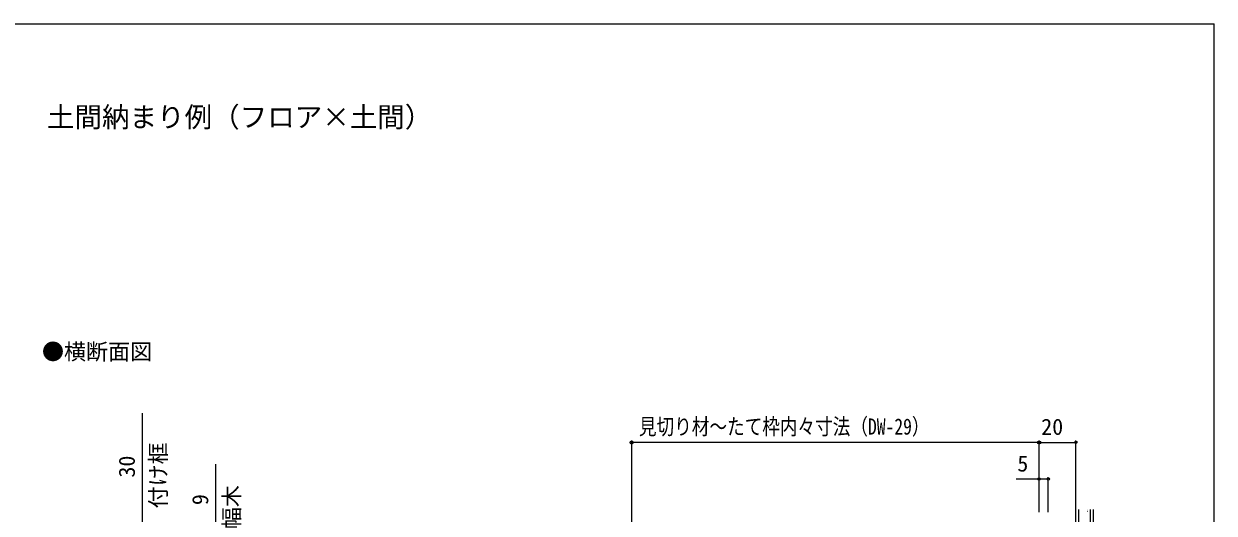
# Model space of a CAD drawing. Units: millimetres, scale not verified. Extents: x -525 to 525, y -784 to 780.
# Drawn here: x -124 to 525, y 480 to 746 of the extents above; entities that cross this region are included whole.
import ezdxf
from ezdxf.enums import TextEntityAlignment as Align

# ---------------------------------------------------------------- set-up
doc = ezdxf.new("R2010")
doc.units = ezdxf.units.MM
doc.header["$LTSCALE"] = 4
for name, color, linetype in [('0-1_USER1', 3, 'Continuous'), ('0-6_YKK_ZWAK', 7, 'Continuous'), ('0-7_YSS_K', 3, 'Continuous')]:
    doc.layers.add(name, color=color, linetype=linetype)
doc.layers.add('0-5_YKK_D', color=6, linetype='Continuous', lineweight=18)
doc.styles.add('ＭＳ ゴシック', font='')
doc.styles.get('ＭＳ ゴシック').set_extended_font_data('MS Gothic')

msp = doc.modelspace()

# ---------------------------------------------------------------- linework, layer by layer
at = {"layer": '0-5_YKK_D'}
for p, q in [((207.723, 369.739), (207.723, 519.239)), ((429.711, 490.239), (429.711, 519.239)), ((429.711, 480.239), (429.711, 519.239)), ((449.711, 480.239), (449.711, 519.239)), ((429.711, 518.239), (207.723, 518.239)), ((429.711, 518.239), (449.711, 518.239)), ((429.711, 480.239), (429.711, 499.239)), ((434.711, 480.239), (434.711, 499.239))]:
    msp.add_line(p, q, dxfattribs=at)
for points in [[(-58.889, 448.239), (-58.889, 478.239), (-58.889, 534.276)], [(-18.889, 457.739), (-18.889, 466.739), (-18.889, 506.439)], [(434.711, 498.239), (429.711, 498.239), (417.207, 498.239)]]:
    msp.add_lwpolyline(points, dxfattribs=at)
for centre, radius in [((207.723, 518.239), 0.85), ((429.711, 518.239), 0.85), ((429.711, 518.239), 0.637), ((449.711, 518.239), 0.637), ((429.711, 498.239), 0.637), ((434.711, 498.239), 0.637)]:
    msp.add_circle(centre, radius, dxfattribs=at)
at = {"layer": '0-6_YKK_ZWAK'}
msp.add_line((-524.9, 746.5), (525.1, 746.5), dxfattribs=at)
msp.add_lwpolyline([(-524.9, -783.5), (525.1, -783.5), (525.1, 746.5)], dxfattribs=at)
at = {"layer": '0-7_YSS_K'}
for p, q in [((449.711, 224.241), (449.711, 481.741)), ((451.211, 481.741), (451.211, 224.241)), ((456.061, 480.81), (456.161, 480.81)), ((456.211, 481.667), (456.23, 481.674)), ((457.711, 224.241), (457.711, 481.741)), ((459.211, 481.741), (459.211, 241.241))]:
    msp.add_line(p, q, dxfattribs=at)

# ---------------------------------------------------------------- texts
at = {"layer": '0-1_USER1', "style": 'ＭＳ ゴシック'}
for s, height, p in [('■アウトセット引戸\u3000片引き戸（入隅）クロス納まり\u3000土間納まり例（フロア×土間）', 11, (-486.053, 686.858)), ('●横断面図', 8.798, (-113.647, 560.693))]:
    msp.add_text(s, height=height, dxfattribs=at).set_placement(p, align=Align.BOTTOM_LEFT)
at = {"layer": '0-5_YKK_D', "style": 'ＭＳ ゴシック', "width": 0.8}
msp.add_text('見切り材～たて枠内々寸法（DW-29）', height=8.798, dxfattribs=at).set_placement((211.644, 519.876), align=Align.BOTTOM_LEFT)
at = {"layer": '0-5_YKK_D', "style": 'ＭＳ ゴシック'}
for s, p in [('20', (430.848, 519.739)), ('5', (417.821, 499.739))]:
    msp.add_text(s, height=8.798, dxfattribs=at).set_placement(p, align=Align.BOTTOM_LEFT)
for s, p in [('付け框', (-43.275, 482.253)), ('30', (-60.389, 499.094)), ('幅木', (-3.275, 470.985)), ('9', (-20.389, 484.076))]:
    msp.add_text(s, height=8.798, rotation=90, dxfattribs=at).set_placement(p, align=Align.BOTTOM_LEFT)

doc.saveas('drawing.dxf')
